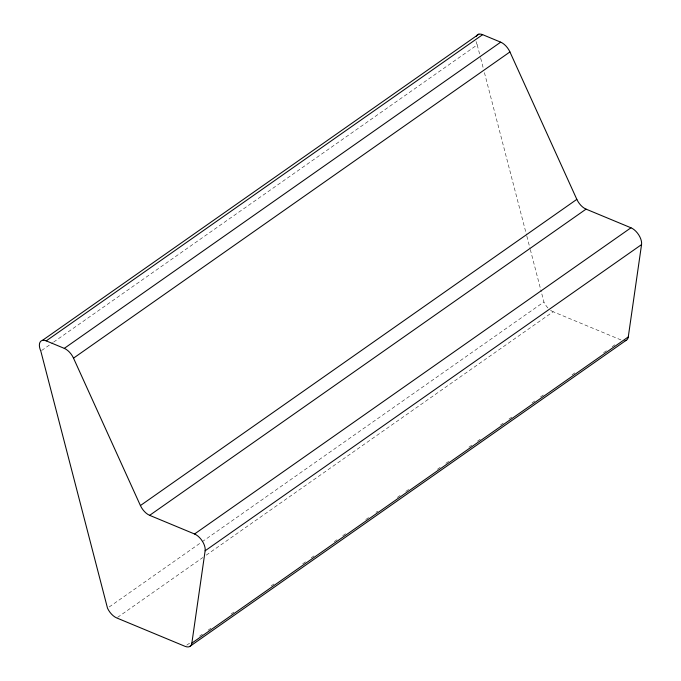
<?xml version="1.0" encoding="UTF-8"?>
<svg xmlns="http://www.w3.org/2000/svg" width="681" height="681" viewBox="0 0 681 681"><rect width="100%" height="100%" fill="white"/><g stroke="black" fill="none" stroke-linecap="round" stroke-linejoin="round"><path stroke-width="0.51" stroke-dasharray="3.4 2.55" d="M41.66 350.485L52.743 342.713M53.595 342.109L477.219 44.878A12.139 6.487 54.9 0 1 475.993 41.124M109.207 606.975L201.261 542.382M202.112 541.787L543.915 301.972L541.514 292.711M117.583 617.352L202.819 557.543M206.232 555.151L553.151 311.745L621.489 340.142M186.781 645.145L191.046 642.157M199.567 636.173L202.981 633.781M208.088 630.197L211.502 627.805M231.106 614.049L234.519 611.657M271.166 585.941L274.579 583.549M302.704 563.808L306.118 561.416M311.226 557.833L314.639 555.441M334.243 541.684L337.657 539.292M342.764 535.7L346.178 533.308M365.782 519.552L369.187 517.16M376.006 512.376L377.717 511.184M397.321 497.428L400.726 495.036M405.842 491.444L409.255 489.052M437.381 469.32L440.786 466.928M445.902 463.335L449.315 460.943M468.92 447.196L472.325 444.804M477.441 441.211L480.854 438.819M500.458 425.063L503.863 422.671M508.979 419.087L512.393 416.695M531.997 402.939L535.402 400.547M540.518 396.955L543.923 394.563M572.057 374.831L575.462 372.439M603.596 352.698L607.001 350.306M612.117 346.723L615.53 344.331M477.219 44.878L480.42 57.221M480.692 58.251L483.357 68.534M484.429 72.646L526.575 235.124M526.839 236.154L530.048 248.497M530.312 249.527L541.25 291.689M553.151 311.745A12.139 6.487 54.9 0 1 550.58 310.281M547.95 307.957A12.139 6.487 54.9 0 1 543.915 301.972"/><path stroke-width="1.02" d="M191.855 643.136L205.134 550.784A12.139 6.487 54.9 0 0 194.545 533.989L149.65 515.338A12.139 6.487 54.9 0 1 140.414 505.557L73.514 358.146A12.139 6.487 54.9 0 0 64.286 348.366L46.223 340.866A12.139 6.487 54.9 0 0 40.809 351.081L107.504 608.167A12.139 6.487 54.9 0 0 116.732 617.948L185.079 646.346A12.139 6.487 54.9 0 0 191.855 643.136L628.274 336.933L641.553 244.581A12.139 6.487 54.9 0 0 630.964 227.786L586.06 209.135A12.139 6.487 54.9 0 1 576.833 199.363L509.933 51.943A12.139 6.487 54.9 0 0 500.697 42.162L482.642 34.663A12.139 6.487 54.9 0 0 476.24 36.433M42.469 340.355L478.879 34.152M46.223 340.866L482.642 34.663M64.286 348.366L500.697 42.162M73.514 358.146L509.933 51.943M140.414 505.557L576.833 199.363M149.65 515.338L586.06 209.135M194.545 533.989L630.964 227.786M205.134 550.784L641.553 244.581M189.624 646.575L626.043 340.381M628.274 336.933A12.139 6.487 54.9 0 1 625.039 340.687"/></g></svg>
